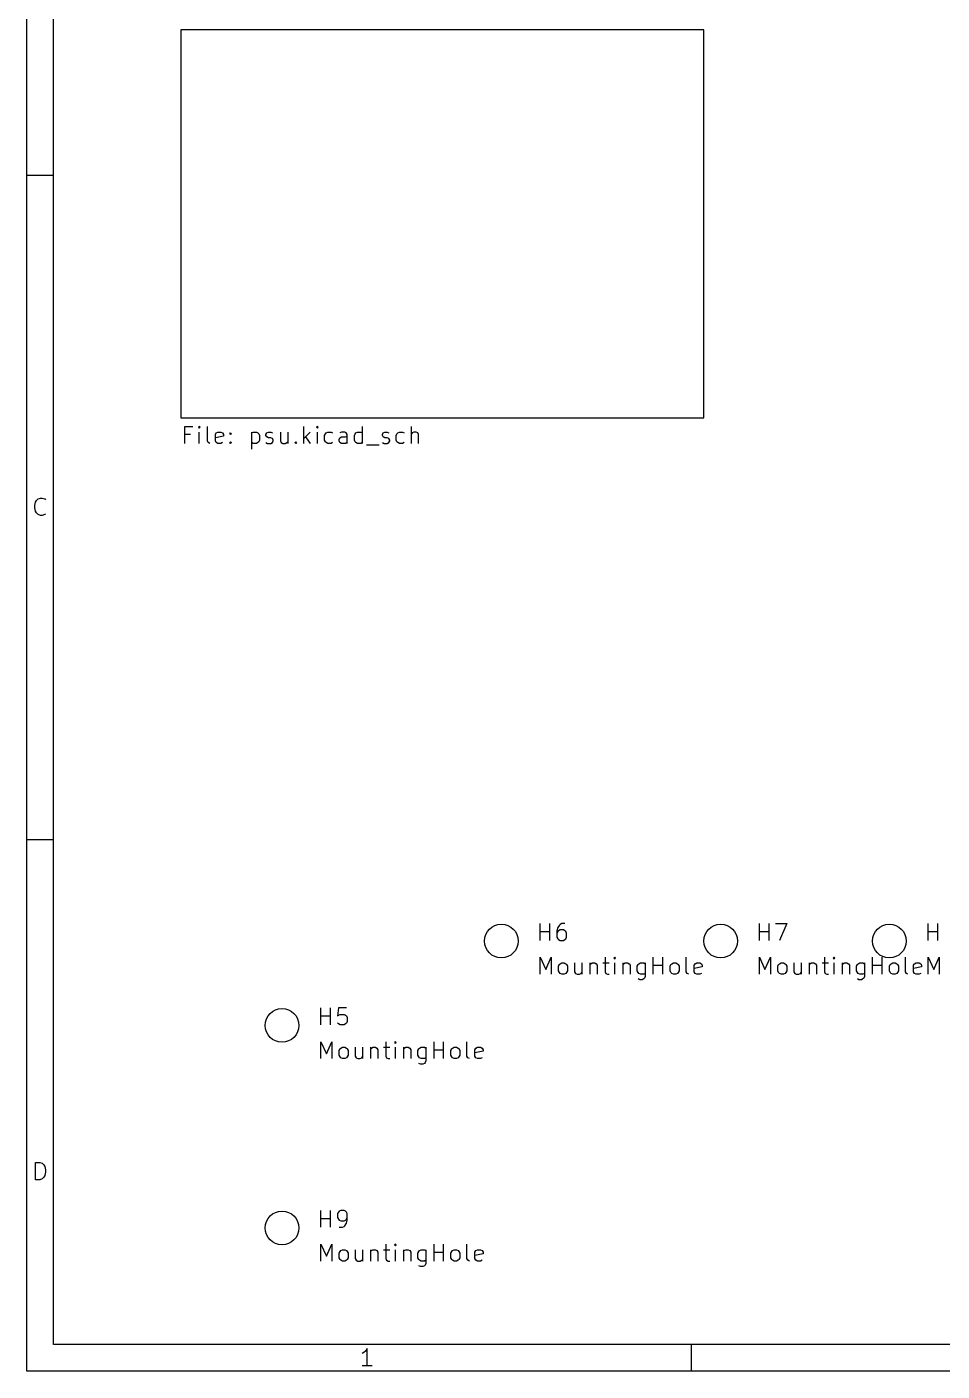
# Model space of a CAD drawing. Extents: x 0.4 to 11.3, y -7.9 to -0.4.
# Drawn here: x 0.394 to 3.106, y -7.874 to -3.891 of the extents above; entities that cross this region are included whole.
import ezdxf

# ---------------------------------------------------------------- set-up
doc = ezdxf.new("R2010")
doc.units = 0
doc.header["$MEASUREMENT"] = 0
for name, color, linetype in [('BROWN2', 54, 'CONTINUOUS'), ('CYAN2', 4, 'CONTINUOUS'), ('RED2', 1, 'CONTINUOUS'), ('WHITE', 7, 'CONTINUOUS')]:
    doc.layers.add(name, color=color, linetype=linetype)

msp = doc.modelspace()

# ---------------------------------------------------------------- linework, layer by layer
at = {"layer": 'BROWN2', "linetype": 'CONTINUOUS'}
for p, q in [((0.861902, -5.12539), (0.861902, -5.07539)), ((0.861902, -5.07539), (0.885713, -5.07539)), ((0.90476, -5.07539), (0.902382, -5.07778)), ((0.902382, -5.07778), (0.90476, -5.08016)), ((0.907142, -5.07778), (0.90476, -5.07539)), ((0.90476, -5.07539), (0.90476, -5.08016)), ((0.90476, -5.08016), (0.907142, -5.07778)), ((0.90476, -5.12539), (0.90476, -5.09206)), ((0.928571, -5.11825), (0.928571, -5.07539)), ((0.952382, -5.0992), (0.95476, -5.09444)), ((0.95476, -5.09444), (0.959524, -5.09206)), ((0.959524, -5.09206), (0.969047, -5.09206)), ((0.969047, -5.09206), (0.973807, -5.09444)), ((0.973807, -5.09444), (0.976189, -5.0992)), ((0.99524, -5.09682), (0.997618, -5.09444)), ((0.997618, -5.0992), (0.99524, -5.09682)), ((0.997618, -5.09444), (1, -5.09682)), ((0.997618, -5.09444), (0.997618, -5.0992)), ((1, -5.09682), (0.997618, -5.0992)), ((1.05952, -5.09206), (1.05952, -5.14206)), ((1.05952, -5.09444), (1.06429, -5.09206)), ((1.06429, -5.09206), (1.07381, -5.09206)), ((1.07381, -5.09206), (1.07857, -5.09444)), ((1.07857, -5.09444), (1.08095, -5.09682)), ((1.08095, -5.09682), (1.08333, -5.10159)), ((1.10238, -5.0992), (1.10476, -5.09444)), ((1.10476, -5.09444), (1.10952, -5.09206)), ((1.10952, -5.09206), (1.11667, -5.09206)), ((1.11667, -5.09206), (1.12143, -5.09444)), ((1.14524, -5.09206), (1.14524, -5.11825)), ((1.16667, -5.09206), (1.16667, -5.12539)), ((1.21428, -5.12539), (1.21428, -5.07539)), ((1.23333, -5.09206), (1.21428, -5.11111)), ((1.25476, -5.07539), (1.25238, -5.07778)), ((1.25238, -5.07778), (1.25476, -5.08016)), ((1.25714, -5.07778), (1.25476, -5.07539)), ((1.25476, -5.07539), (1.25476, -5.08016)), ((1.25476, -5.08016), (1.25714, -5.07778)), ((1.25476, -5.12539), (1.25476, -5.09206)), ((1.27619, -5.10159), (1.27857, -5.09682)), ((1.27857, -5.09682), (1.28095, -5.09444)), ((1.28095, -5.09444), (1.28572, -5.09206)), ((1.28572, -5.09206), (1.29524, -5.09206)), ((1.29524, -5.09206), (1.3, -5.09444)), ((1.32619, -5.09206), (1.32143, -5.09444)), ((1.33572, -5.09206), (1.32619, -5.09206)), ((1.34048, -5.09444), (1.33572, -5.09206)), ((1.34286, -5.0992), (1.34048, -5.09444)), ((1.36429, -5.10159), (1.36667, -5.09682)), ((1.36667, -5.09682), (1.36905, -5.09444)), ((1.36905, -5.09444), (1.37381, -5.09206)), ((1.37381, -5.09206), (1.38333, -5.09206)), ((1.38333, -5.09206), (1.38809, -5.09444)), ((1.38809, -5.12539), (1.38809, -5.07539)), ((1.44762, -5.0992), (1.45, -5.09444)), ((1.45, -5.09444), (1.45476, -5.09206)), ((1.45476, -5.09206), (1.4619, -5.09206)), ((1.4619, -5.09206), (1.46667, -5.09444)), ((1.48809, -5.10159), (1.49047, -5.09682)), ((1.49047, -5.09682), (1.49285, -5.09444)), ((1.49285, -5.09444), (1.49762, -5.09206)), ((1.49762, -5.09206), (1.50714, -5.09206)), ((1.50714, -5.09206), (1.5119, -5.09444)), ((1.53333, -5.12539), (1.53333, -5.07539)), ((1.53571, -5.09444), (1.53333, -5.09682)), ((1.54048, -5.09206), (1.53571, -5.09444)), ((1.54762, -5.09206), (1.54048, -5.09206)), ((1.55238, -5.09444), (1.54762, -5.09206)), ((1.55476, -5.0992), (1.55238, -5.09444)), ((0.878571, -5.0992), (0.861902, -5.0992)), ((0.930953, -5.12302), (0.928571, -5.11825)), ((0.935717, -5.12539), (0.930953, -5.12302)), ((0.952382, -5.11825), (0.952382, -5.0992)), ((0.976189, -5.10396), (0.952382, -5.10873)), ((0.95476, -5.12302), (0.952382, -5.11825)), ((0.959524, -5.12539), (0.95476, -5.12302)), ((0.969047, -5.12539), (0.959524, -5.12539)), ((0.973807, -5.12302), (0.969047, -5.12539)), ((0.976189, -5.0992), (0.976189, -5.10396)), ((0.99524, -5.12302), (0.997618, -5.12063)), ((0.997618, -5.12539), (0.99524, -5.12302)), ((0.997618, -5.12063), (1, -5.12302)), ((0.997618, -5.12063), (0.997618, -5.12539)), ((1, -5.12302), (0.997618, -5.12539)), ((1.06429, -5.12539), (1.05952, -5.12302)), ((1.07381, -5.12539), (1.06429, -5.12539)), ((1.07857, -5.12302), (1.07381, -5.12539)), ((1.08095, -5.12063), (1.07857, -5.12302)), ((1.08333, -5.11587), (1.08095, -5.12063)), ((1.08333, -5.10159), (1.08333, -5.11587)), ((1.10238, -5.10159), (1.10238, -5.0992)), ((1.10476, -5.10635), (1.10238, -5.10159)), ((1.10238, -5.12302), (1.10714, -5.12539)), ((1.10952, -5.10873), (1.10476, -5.10635)), ((1.10714, -5.12539), (1.11667, -5.12539)), ((1.11667, -5.10873), (1.10952, -5.10873)), ((1.12143, -5.11111), (1.11667, -5.10873)), ((1.11667, -5.12539), (1.12143, -5.12302)), ((1.12381, -5.11587), (1.12143, -5.11111)), ((1.12143, -5.12302), (1.12381, -5.11825)), ((1.12381, -5.11825), (1.12381, -5.11587)), ((1.14524, -5.11825), (1.14762, -5.12302)), ((1.14762, -5.12302), (1.15238, -5.12539)), ((1.15238, -5.12539), (1.15952, -5.12539)), ((1.15952, -5.12539), (1.16428, -5.12302)), ((1.16428, -5.12302), (1.16667, -5.12063)), ((1.18809, -5.12302), (1.19047, -5.12063)), ((1.19047, -5.12539), (1.18809, -5.12302)), ((1.19047, -5.12063), (1.19285, -5.12302)), ((1.19047, -5.12063), (1.19047, -5.12539)), ((1.19285, -5.12302), (1.19047, -5.12539)), ((1.21905, -5.10635), (1.23333, -5.12539)), ((1.27619, -5.11587), (1.27619, -5.10159)), ((1.27857, -5.12063), (1.27619, -5.11587)), ((1.28095, -5.12302), (1.27857, -5.12063)), ((1.28572, -5.12539), (1.28095, -5.12302)), ((1.29524, -5.12539), (1.28572, -5.12539)), ((1.3, -5.12302), (1.29524, -5.12539)), ((1.31905, -5.11349), (1.32143, -5.10873)), ((1.31905, -5.11825), (1.31905, -5.11349)), ((1.32143, -5.12302), (1.31905, -5.11825)), ((1.32143, -5.10873), (1.32619, -5.10635)), ((1.32619, -5.12539), (1.32143, -5.12302)), ((1.32619, -5.10635), (1.3381, -5.10635)), ((1.3381, -5.12539), (1.32619, -5.12539)), ((1.3381, -5.10635), (1.34286, -5.10396)), ((1.34286, -5.12302), (1.3381, -5.12539)), ((1.34286, -5.12539), (1.34286, -5.0992)), ((1.36429, -5.11587), (1.36429, -5.10159)), ((1.36667, -5.12063), (1.36429, -5.11587)), ((1.36905, -5.12302), (1.36667, -5.12063)), ((1.37381, -5.12539), (1.36905, -5.12302)), ((1.38333, -5.12539), (1.37381, -5.12539)), ((1.38809, -5.12302), (1.38333, -5.12539)), ((1.4, -5.13016), (1.43809, -5.13016)), ((1.44762, -5.10159), (1.44762, -5.0992)), ((1.45, -5.10635), (1.44762, -5.10159)), ((1.44762, -5.12302), (1.45238, -5.12539)), ((1.45476, -5.10873), (1.45, -5.10635)), ((1.45238, -5.12539), (1.4619, -5.12539)), ((1.4619, -5.10873), (1.45476, -5.10873)), ((1.46667, -5.11111), (1.4619, -5.10873)), ((1.4619, -5.12539), (1.46667, -5.12302)), ((1.46904, -5.11587), (1.46667, -5.11111)), ((1.46667, -5.12302), (1.46904, -5.11825)), ((1.46904, -5.11825), (1.46904, -5.11587)), ((1.48809, -5.11587), (1.48809, -5.10159)), ((1.49047, -5.12063), (1.48809, -5.11587)), ((1.49285, -5.12302), (1.49047, -5.12063)), ((1.49762, -5.12539), (1.49285, -5.12302)), ((1.50714, -5.12539), (1.49762, -5.12539)), ((1.5119, -5.12302), (1.50714, -5.12539)), ((1.55476, -5.12539), (1.55476, -5.0992))]:
    msp.add_line(p, q, dxfattribs=at)
at = {"layer": 'CYAN2', "linetype": 'CONTINUOUS'}
for p, q in [((1.91472, -6.59813), (1.91472, -6.54813)), ((1.91472, -6.59813), (1.91472, -6.54813)), ((1.91472, -6.57194), (1.94329, -6.57194)), ((1.91472, -6.57194), (1.94329, -6.57194)), ((1.94329, -6.59813), (1.94329, -6.54813)), ((1.94329, -6.59813), (1.94329, -6.54813)), ((1.9671, -6.56004), (1.96472, -6.56956)), ((1.9671, -6.56004), (1.96472, -6.56956)), ((1.96472, -6.56956), (1.96472, -6.58861)), ((1.96472, -6.56956), (1.96472, -6.58861)), ((1.9671, -6.57194), (1.96472, -6.5767)), ((1.9671, -6.57194), (1.96472, -6.5767)), ((1.97186, -6.55289), (1.9671, -6.56004)), ((1.97186, -6.55289), (1.9671, -6.56004)), ((1.96948, -6.56956), (1.9671, -6.57194)), ((1.96948, -6.56956), (1.9671, -6.57194)), ((1.97424, -6.56718), (1.96948, -6.56956)), ((1.97424, -6.56718), (1.96948, -6.56956)), ((1.97424, -6.55051), (1.97186, -6.55289)), ((1.97424, -6.55051), (1.97186, -6.55289)), ((1.979, -6.54813), (1.97424, -6.55051)), ((1.979, -6.54813), (1.97424, -6.55051)), ((1.98377, -6.56718), (1.97424, -6.56718)), ((1.98377, -6.56718), (1.97424, -6.56718)), ((1.98853, -6.54813), (1.979, -6.54813)), ((1.98853, -6.54813), (1.979, -6.54813)), ((1.98853, -6.56956), (1.98377, -6.56718)), ((1.98853, -6.56956), (1.98377, -6.56718)), ((1.99091, -6.57194), (1.98853, -6.56956)), ((1.99091, -6.57194), (1.98853, -6.56956)), ((1.99329, -6.5767), (1.99091, -6.57194)), ((1.99329, -6.5767), (1.99091, -6.57194)), ((2.56472, -6.59813), (2.56472, -6.54813)), ((2.56472, -6.59813), (2.56472, -6.54813)), ((2.56472, -6.57194), (2.59329, -6.57194)), ((2.56472, -6.57194), (2.59329, -6.57194)), ((2.59329, -6.59813), (2.59329, -6.54813)), ((2.59329, -6.59813), (2.59329, -6.54813)), ((2.61234, -6.54813), (2.64567, -6.54813)), ((2.61234, -6.54813), (2.64567, -6.54813)), ((2.64567, -6.54813), (2.62424, -6.59813)), ((2.64567, -6.54813), (2.62424, -6.59813)), ((3.06472, -6.59813), (3.06472, -6.54813)), ((3.06472, -6.59813), (3.06472, -6.54813)), ((3.06472, -6.57194), (3.09329, -6.57194)), ((3.06472, -6.57194), (3.09329, -6.57194)), ((3.09329, -6.59813), (3.09329, -6.54813)), ((3.09329, -6.59813), (3.09329, -6.54813)), ((1.96472, -6.58861), (1.9671, -6.59337)), ((1.96472, -6.58861), (1.9671, -6.59337)), ((1.9671, -6.59337), (1.96948, -6.59575)), ((1.9671, -6.59337), (1.96948, -6.59575)), ((1.96948, -6.59575), (1.97424, -6.59813)), ((1.96948, -6.59575), (1.97424, -6.59813)), ((1.97424, -6.59813), (1.98377, -6.59813)), ((1.97424, -6.59813), (1.98377, -6.59813)), ((1.98377, -6.59813), (1.98853, -6.59575)), ((1.98377, -6.59813), (1.98853, -6.59575)), ((1.98853, -6.59575), (1.99091, -6.59337)), ((1.98853, -6.59575), (1.99091, -6.59337)), ((1.99091, -6.59337), (1.99329, -6.58861)), ((1.99091, -6.59337), (1.99329, -6.58861)), ((1.99329, -6.58861), (1.99329, -6.5767)), ((1.99329, -6.58861), (1.99329, -6.5767)), ((1.91472, -6.69813), (1.91472, -6.64813)), ((1.91472, -6.64813), (1.93139, -6.68385)), ((1.91472, -6.69813), (1.91472, -6.64813)), ((1.91472, -6.64813), (1.93139, -6.68385)), ((1.93139, -6.68385), (1.94805, -6.64813)), ((1.93139, -6.68385), (1.94805, -6.64813)), ((1.94805, -6.64813), (1.94805, -6.69813)), ((1.94805, -6.64813), (1.94805, -6.69813)), ((2.10757, -6.64813), (2.10757, -6.69099)), ((2.10757, -6.64813), (2.10757, -6.69099)), ((2.13614, -6.64813), (2.13376, -6.65051)), ((2.13614, -6.64813), (2.13376, -6.65051)), ((2.13376, -6.65051), (2.13614, -6.65289)), ((2.13376, -6.65051), (2.13614, -6.65289)), ((2.13852, -6.65051), (2.13614, -6.64813)), ((2.13614, -6.64813), (2.13614, -6.65289)), ((2.13852, -6.65051), (2.13614, -6.64813)), ((2.13614, -6.64813), (2.13614, -6.65289)), ((2.13614, -6.65289), (2.13852, -6.65051)), ((2.13614, -6.65289), (2.13852, -6.65051)), ((2.25042, -6.69813), (2.25042, -6.64813)), ((2.25042, -6.69813), (2.25042, -6.64813)), ((2.27899, -6.69813), (2.27899, -6.64813)), ((2.27899, -6.69813), (2.27899, -6.64813)), ((2.34804, -6.69099), (2.34804, -6.64813)), ((2.34804, -6.69099), (2.34804, -6.64813)), ((2.56472, -6.69813), (2.56472, -6.64813)), ((2.56472, -6.64813), (2.58139, -6.68385)), ((2.56472, -6.69813), (2.56472, -6.64813)), ((2.56472, -6.64813), (2.58139, -6.68385)), ((2.58139, -6.68385), (2.59805, -6.64813)), ((2.58139, -6.68385), (2.59805, -6.64813)), ((2.59805, -6.64813), (2.59805, -6.69813)), ((2.59805, -6.64813), (2.59805, -6.69813)), ((2.75757, -6.64813), (2.75757, -6.69099)), ((2.75757, -6.64813), (2.75757, -6.69099)), ((2.78614, -6.64813), (2.78376, -6.65051)), ((2.78614, -6.64813), (2.78376, -6.65051)), ((2.78376, -6.65051), (2.78614, -6.65289)), ((2.78376, -6.65051), (2.78614, -6.65289)), ((2.78852, -6.65051), (2.78614, -6.64813)), ((2.78614, -6.64813), (2.78614, -6.65289)), ((2.78852, -6.65051), (2.78614, -6.64813)), ((2.78614, -6.64813), (2.78614, -6.65289)), ((2.78614, -6.65289), (2.78852, -6.65051)), ((2.78614, -6.65289), (2.78852, -6.65051)), ((2.90042, -6.69813), (2.90042, -6.64813)), ((2.90042, -6.69813), (2.90042, -6.64813)), ((2.92899, -6.69813), (2.92899, -6.64813)), ((2.92899, -6.69813), (2.92899, -6.64813)), ((2.99804, -6.69099), (2.99804, -6.64813)), ((2.99804, -6.69099), (2.99804, -6.64813)), ((3.06472, -6.69813), (3.06472, -6.64813)), ((3.06472, -6.64813), (3.08139, -6.68385)), ((3.06472, -6.69813), (3.06472, -6.64813)), ((3.06472, -6.64813), (3.08139, -6.68385)), ((3.08139, -6.68385), (3.09805, -6.64813)), ((3.08139, -6.68385), (3.09805, -6.64813)), ((3.09805, -6.64813), (3.09805, -6.69813)), ((3.09805, -6.64813), (3.09805, -6.69813)), ((1.96948, -6.67432), (1.97186, -6.66956)), ((1.96948, -6.67432), (1.97186, -6.66956)), ((1.96948, -6.68861), (1.96948, -6.67432)), ((1.96948, -6.68861), (1.96948, -6.67432)), ((1.97186, -6.69337), (1.96948, -6.68861)), ((1.97186, -6.69337), (1.96948, -6.68861)), ((1.97186, -6.66956), (1.97424, -6.66718)), ((1.97186, -6.66956), (1.97424, -6.66718)), ((1.97424, -6.66718), (1.979, -6.6648)), ((1.97424, -6.66718), (1.979, -6.6648)), ((1.979, -6.6648), (1.98615, -6.6648)), ((1.979, -6.6648), (1.98615, -6.6648)), ((1.98615, -6.6648), (1.99091, -6.66718)), ((1.98615, -6.6648), (1.99091, -6.66718)), ((1.99091, -6.66718), (1.99329, -6.66956)), ((1.99091, -6.66718), (1.99329, -6.66956)), ((1.99329, -6.66956), (1.99567, -6.67432)), ((1.99329, -6.66956), (1.99567, -6.67432)), ((1.99567, -6.68861), (1.99329, -6.69337)), ((1.99567, -6.68861), (1.99329, -6.69337)), ((1.99567, -6.67432), (1.99567, -6.68861)), ((1.99567, -6.67432), (1.99567, -6.68861)), ((2.01709, -6.6648), (2.01709, -6.69099)), ((2.01709, -6.6648), (2.01709, -6.69099)), ((2.01709, -6.69099), (2.01948, -6.69575)), ((2.01709, -6.69099), (2.01948, -6.69575)), ((2.03852, -6.6648), (2.03852, -6.69813)), ((2.03852, -6.6648), (2.03852, -6.69813)), ((2.06233, -6.6648), (2.06233, -6.69813)), ((2.06233, -6.6648), (2.06233, -6.69813)), ((2.06233, -6.66956), (2.06471, -6.66718)), ((2.06233, -6.66956), (2.06471, -6.66718)), ((2.06471, -6.66718), (2.06948, -6.6648)), ((2.06471, -6.66718), (2.06948, -6.6648)), ((2.06948, -6.6648), (2.07662, -6.6648)), ((2.06948, -6.6648), (2.07662, -6.6648)), ((2.07662, -6.6648), (2.08138, -6.66718)), ((2.07662, -6.6648), (2.08138, -6.66718)), ((2.08138, -6.66718), (2.08376, -6.67194)), ((2.08138, -6.66718), (2.08376, -6.67194)), ((2.08376, -6.67194), (2.08376, -6.69813)), ((2.08376, -6.67194), (2.08376, -6.69813)), ((2.10043, -6.6648), (2.11947, -6.6648)), ((2.10043, -6.6648), (2.11947, -6.6648)), ((2.10757, -6.69099), (2.10995, -6.69575)), ((2.10757, -6.69099), (2.10995, -6.69575)), ((2.13614, -6.69813), (2.13614, -6.6648)), ((2.13614, -6.69813), (2.13614, -6.6648)), ((2.15995, -6.6648), (2.15995, -6.69813)), ((2.15995, -6.6648), (2.15995, -6.69813)), ((2.15995, -6.66956), (2.16233, -6.66718)), ((2.15995, -6.66956), (2.16233, -6.66718)), ((2.16233, -6.66718), (2.16709, -6.6648)), ((2.16233, -6.66718), (2.16709, -6.6648)), ((2.16709, -6.6648), (2.17424, -6.6648)), ((2.16709, -6.6648), (2.17424, -6.6648)), ((2.17424, -6.6648), (2.179, -6.66718)), ((2.17424, -6.6648), (2.179, -6.66718)), ((2.179, -6.66718), (2.18138, -6.67194)), ((2.179, -6.66718), (2.18138, -6.67194)), ((2.18138, -6.67194), (2.18138, -6.69813)), ((2.18138, -6.67194), (2.18138, -6.69813)), ((2.20281, -6.67432), (2.20519, -6.66956)), ((2.20281, -6.67432), (2.20519, -6.66956)), ((2.20281, -6.68861), (2.20281, -6.67432)), ((2.20281, -6.68861), (2.20281, -6.67432)), ((2.20519, -6.69337), (2.20281, -6.68861)), ((2.20519, -6.69337), (2.20281, -6.68861)), ((2.20519, -6.66956), (2.20757, -6.66718)), ((2.20519, -6.66956), (2.20757, -6.66718)), ((2.20757, -6.66718), (2.21233, -6.6648)), ((2.20757, -6.66718), (2.21233, -6.6648)), ((2.21233, -6.6648), (2.22185, -6.6648)), ((2.21233, -6.6648), (2.22185, -6.6648)), ((2.22185, -6.6648), (2.22661, -6.66718)), ((2.22185, -6.6648), (2.22661, -6.66718)), ((2.22661, -6.6648), (2.22661, -6.70528)), ((2.22661, -6.6648), (2.22661, -6.70528)), ((2.25042, -6.67194), (2.27899, -6.67194)), ((2.25042, -6.67194), (2.27899, -6.67194)), ((2.30043, -6.67432), (2.3028, -6.66956)), ((2.30043, -6.67432), (2.3028, -6.66956)), ((2.30043, -6.68861), (2.30043, -6.67432)), ((2.30043, -6.68861), (2.30043, -6.67432)), ((2.3028, -6.69337), (2.30043, -6.68861)), ((2.3028, -6.69337), (2.30043, -6.68861)), ((2.3028, -6.66956), (2.30519, -6.66718)), ((2.3028, -6.66956), (2.30519, -6.66718)), ((2.30519, -6.66718), (2.30995, -6.6648)), ((2.30519, -6.66718), (2.30995, -6.6648)), ((2.30995, -6.6648), (2.31709, -6.6648)), ((2.30995, -6.6648), (2.31709, -6.6648)), ((2.31709, -6.6648), (2.32185, -6.66718)), ((2.31709, -6.6648), (2.32185, -6.66718)), ((2.32185, -6.66718), (2.32423, -6.66956)), ((2.32185, -6.66718), (2.32423, -6.66956)), ((2.32423, -6.66956), (2.32661, -6.67432)), ((2.32423, -6.66956), (2.32661, -6.67432)), ((2.32661, -6.68861), (2.32423, -6.69337)), ((2.32661, -6.68861), (2.32423, -6.69337)), ((2.32661, -6.67432), (2.32661, -6.68861)), ((2.32661, -6.67432), (2.32661, -6.68861)), ((2.35042, -6.69575), (2.34804, -6.69099)), ((2.35042, -6.69575), (2.34804, -6.69099)), ((2.37185, -6.67194), (2.37423, -6.66718)), ((2.37185, -6.67194), (2.37423, -6.66718)), ((2.37185, -6.69099), (2.37185, -6.67194)), ((2.37185, -6.69099), (2.37185, -6.67194)), ((2.39566, -6.6767), (2.37185, -6.68146)), ((2.39566, -6.6767), (2.37185, -6.68146)), ((2.37423, -6.69575), (2.37185, -6.69099)), ((2.37423, -6.69575), (2.37185, -6.69099)), ((2.37423, -6.66718), (2.37899, -6.6648)), ((2.37423, -6.66718), (2.37899, -6.6648)), ((2.37899, -6.6648), (2.38852, -6.6648)), ((2.37899, -6.6648), (2.38852, -6.6648)), ((2.38852, -6.6648), (2.39328, -6.66718)), ((2.38852, -6.6648), (2.39328, -6.66718)), ((2.39328, -6.66718), (2.39566, -6.67194)), ((2.39328, -6.66718), (2.39566, -6.67194)), ((2.39566, -6.67194), (2.39566, -6.6767)), ((2.39566, -6.67194), (2.39566, -6.6767)), ((2.61948, -6.67432), (2.62186, -6.66956)), ((2.61948, -6.67432), (2.62186, -6.66956)), ((2.61948, -6.68861), (2.61948, -6.67432)), ((2.61948, -6.68861), (2.61948, -6.67432)), ((2.62186, -6.69337), (2.61948, -6.68861)), ((2.62186, -6.69337), (2.61948, -6.68861)), ((2.62186, -6.66956), (2.62424, -6.66718)), ((2.62186, -6.66956), (2.62424, -6.66718)), ((2.62424, -6.66718), (2.629, -6.6648)), ((2.62424, -6.66718), (2.629, -6.6648)), ((2.629, -6.6648), (2.63615, -6.6648)), ((2.629, -6.6648), (2.63615, -6.6648)), ((2.63615, -6.6648), (2.64091, -6.66718)), ((2.63615, -6.6648), (2.64091, -6.66718)), ((2.64091, -6.66718), (2.64329, -6.66956)), ((2.64091, -6.66718), (2.64329, -6.66956)), ((2.64329, -6.66956), (2.64567, -6.67432)), ((2.64329, -6.66956), (2.64567, -6.67432)), ((2.64567, -6.68861), (2.64329, -6.69337)), ((2.64567, -6.68861), (2.64329, -6.69337)), ((2.64567, -6.67432), (2.64567, -6.68861)), ((2.64567, -6.67432), (2.64567, -6.68861)), ((2.66709, -6.6648), (2.66709, -6.69099)), ((2.66709, -6.6648), (2.66709, -6.69099)), ((2.66709, -6.69099), (2.66948, -6.69575)), ((2.66709, -6.69099), (2.66948, -6.69575)), ((2.68852, -6.6648), (2.68852, -6.69813)), ((2.68852, -6.6648), (2.68852, -6.69813)), ((2.71233, -6.6648), (2.71233, -6.69813)), ((2.71233, -6.6648), (2.71233, -6.69813)), ((2.71233, -6.66956), (2.71471, -6.66718)), ((2.71233, -6.66956), (2.71471, -6.66718)), ((2.71471, -6.66718), (2.71948, -6.6648)), ((2.71471, -6.66718), (2.71948, -6.6648)), ((2.71948, -6.6648), (2.72662, -6.6648)), ((2.71948, -6.6648), (2.72662, -6.6648)), ((2.72662, -6.6648), (2.73138, -6.66718)), ((2.72662, -6.6648), (2.73138, -6.66718)), ((2.73138, -6.66718), (2.73376, -6.67194)), ((2.73138, -6.66718), (2.73376, -6.67194)), ((2.73376, -6.67194), (2.73376, -6.69813)), ((2.73376, -6.67194), (2.73376, -6.69813)), ((2.75043, -6.6648), (2.76947, -6.6648)), ((2.75043, -6.6648), (2.76947, -6.6648)), ((2.75757, -6.69099), (2.75995, -6.69575)), ((2.75757, -6.69099), (2.75995, -6.69575)), ((2.78614, -6.69813), (2.78614, -6.6648)), ((2.78614, -6.69813), (2.78614, -6.6648)), ((2.80995, -6.6648), (2.80995, -6.69813)), ((2.80995, -6.6648), (2.80995, -6.69813)), ((2.80995, -6.66956), (2.81233, -6.66718)), ((2.80995, -6.66956), (2.81233, -6.66718)), ((2.81233, -6.66718), (2.81709, -6.6648)), ((2.81233, -6.66718), (2.81709, -6.6648)), ((2.81709, -6.6648), (2.82424, -6.6648)), ((2.81709, -6.6648), (2.82424, -6.6648)), ((2.82424, -6.6648), (2.829, -6.66718)), ((2.82424, -6.6648), (2.829, -6.66718)), ((2.829, -6.66718), (2.83138, -6.67194)), ((2.829, -6.66718), (2.83138, -6.67194)), ((2.83138, -6.67194), (2.83138, -6.69813)), ((2.83138, -6.67194), (2.83138, -6.69813)), ((2.85281, -6.67432), (2.85519, -6.66956)), ((2.85281, -6.67432), (2.85519, -6.66956)), ((2.85281, -6.68861), (2.85281, -6.67432)), ((2.85281, -6.68861), (2.85281, -6.67432)), ((2.85519, -6.69337), (2.85281, -6.68861)), ((2.85519, -6.69337), (2.85281, -6.68861)), ((2.85519, -6.66956), (2.85757, -6.66718)), ((2.85519, -6.66956), (2.85757, -6.66718)), ((2.85757, -6.66718), (2.86233, -6.6648)), ((2.85757, -6.66718), (2.86233, -6.6648)), ((2.86233, -6.6648), (2.87185, -6.6648)), ((2.86233, -6.6648), (2.87185, -6.6648)), ((2.87185, -6.6648), (2.87661, -6.66718)), ((2.87185, -6.6648), (2.87661, -6.66718)), ((2.87661, -6.6648), (2.87661, -6.70528)), ((2.87661, -6.6648), (2.87661, -6.70528)), ((2.90042, -6.67194), (2.92899, -6.67194)), ((2.90042, -6.67194), (2.92899, -6.67194)), ((2.95043, -6.67432), (2.9528, -6.66956)), ((2.95043, -6.67432), (2.9528, -6.66956)), ((2.95043, -6.68861), (2.95043, -6.67432)), ((2.95043, -6.68861), (2.95043, -6.67432)), ((2.9528, -6.69337), (2.95043, -6.68861)), ((2.9528, -6.69337), (2.95043, -6.68861)), ((2.9528, -6.66956), (2.95519, -6.66718)), ((2.9528, -6.66956), (2.95519, -6.66718)), ((2.95519, -6.66718), (2.95995, -6.6648)), ((2.95519, -6.66718), (2.95995, -6.6648)), ((2.95995, -6.6648), (2.96709, -6.6648)), ((2.95995, -6.6648), (2.96709, -6.6648)), ((2.96709, -6.6648), (2.97185, -6.66718)), ((2.96709, -6.6648), (2.97185, -6.66718)), ((2.97185, -6.66718), (2.97423, -6.66956)), ((2.97185, -6.66718), (2.97423, -6.66956)), ((2.97423, -6.66956), (2.97661, -6.67432)), ((2.97423, -6.66956), (2.97661, -6.67432)), ((2.97661, -6.68861), (2.97423, -6.69337)), ((2.97661, -6.68861), (2.97423, -6.69337)), ((2.97661, -6.67432), (2.97661, -6.68861)), ((2.97661, -6.67432), (2.97661, -6.68861)), ((3.00042, -6.69575), (2.99804, -6.69099)), ((3.00042, -6.69575), (2.99804, -6.69099)), ((3.02185, -6.67194), (3.02423, -6.66718)), ((3.02185, -6.67194), (3.02423, -6.66718)), ((3.02185, -6.69099), (3.02185, -6.67194)), ((3.02185, -6.69099), (3.02185, -6.67194)), ((3.04566, -6.6767), (3.02185, -6.68146)), ((3.04566, -6.6767), (3.02185, -6.68146)), ((3.02423, -6.69575), (3.02185, -6.69099)), ((3.02423, -6.69575), (3.02185, -6.69099)), ((3.02423, -6.66718), (3.02899, -6.6648)), ((3.02423, -6.66718), (3.02899, -6.6648)), ((3.02899, -6.6648), (3.03852, -6.6648)), ((3.02899, -6.6648), (3.03852, -6.6648)), ((3.03852, -6.6648), (3.04328, -6.66718)), ((3.03852, -6.6648), (3.04328, -6.66718)), ((3.04328, -6.66718), (3.04566, -6.67194)), ((3.04328, -6.66718), (3.04566, -6.67194)), ((3.04566, -6.67194), (3.04566, -6.6767)), ((3.04566, -6.67194), (3.04566, -6.6767)), ((1.97424, -6.69575), (1.97186, -6.69337)), ((1.97424, -6.69575), (1.97186, -6.69337)), ((1.979, -6.69813), (1.97424, -6.69575)), ((1.979, -6.69813), (1.97424, -6.69575)), ((1.98615, -6.69813), (1.979, -6.69813)), ((1.98615, -6.69813), (1.979, -6.69813)), ((1.99091, -6.69575), (1.98615, -6.69813)), ((1.99091, -6.69575), (1.98615, -6.69813)), ((1.99329, -6.69337), (1.99091, -6.69575)), ((1.99329, -6.69337), (1.99091, -6.69575)), ((2.01948, -6.69575), (2.02424, -6.69813)), ((2.01948, -6.69575), (2.02424, -6.69813)), ((2.02424, -6.69813), (2.03138, -6.69813)), ((2.02424, -6.69813), (2.03138, -6.69813)), ((2.03138, -6.69813), (2.03614, -6.69575)), ((2.03138, -6.69813), (2.03614, -6.69575)), ((2.03614, -6.69575), (2.03852, -6.69337)), ((2.03614, -6.69575), (2.03852, -6.69337)), ((2.10995, -6.69575), (2.11471, -6.69813)), ((2.10995, -6.69575), (2.11471, -6.69813)), ((2.11471, -6.69813), (2.11947, -6.69813)), ((2.11471, -6.69813), (2.11947, -6.69813)), ((2.20757, -6.69575), (2.20519, -6.69337)), ((2.20757, -6.69575), (2.20519, -6.69337)), ((2.20995, -6.7148), (2.20519, -6.71242)), ((2.20995, -6.7148), (2.20519, -6.71242)), ((2.21233, -6.69813), (2.20757, -6.69575)), ((2.21233, -6.69813), (2.20757, -6.69575)), ((2.21709, -6.7148), (2.20995, -6.7148)), ((2.21709, -6.7148), (2.20995, -6.7148)), ((2.22185, -6.69813), (2.21233, -6.69813)), ((2.22185, -6.69813), (2.21233, -6.69813)), ((2.22185, -6.71242), (2.21709, -6.7148)), ((2.22185, -6.71242), (2.21709, -6.7148)), ((2.22661, -6.69575), (2.22185, -6.69813)), ((2.22661, -6.69575), (2.22185, -6.69813)), ((2.22423, -6.71004), (2.22185, -6.71242)), ((2.22423, -6.71004), (2.22185, -6.71242)), ((2.22661, -6.70528), (2.22423, -6.71004)), ((2.22661, -6.70528), (2.22423, -6.71004)), ((2.30519, -6.69575), (2.3028, -6.69337)), ((2.30519, -6.69575), (2.3028, -6.69337)), ((2.30995, -6.69813), (2.30519, -6.69575)), ((2.30995, -6.69813), (2.30519, -6.69575)), ((2.31709, -6.69813), (2.30995, -6.69813)), ((2.31709, -6.69813), (2.30995, -6.69813)), ((2.32185, -6.69575), (2.31709, -6.69813)), ((2.32185, -6.69575), (2.31709, -6.69813)), ((2.32423, -6.69337), (2.32185, -6.69575)), ((2.32423, -6.69337), (2.32185, -6.69575)), ((2.35519, -6.69813), (2.35042, -6.69575)), ((2.35519, -6.69813), (2.35042, -6.69575)), ((2.37899, -6.69813), (2.37423, -6.69575)), ((2.37899, -6.69813), (2.37423, -6.69575)), ((2.38852, -6.69813), (2.37899, -6.69813)), ((2.38852, -6.69813), (2.37899, -6.69813)), ((2.39328, -6.69575), (2.38852, -6.69813)), ((2.39328, -6.69575), (2.38852, -6.69813)), ((2.62424, -6.69575), (2.62186, -6.69337)), ((2.62424, -6.69575), (2.62186, -6.69337)), ((2.629, -6.69813), (2.62424, -6.69575)), ((2.629, -6.69813), (2.62424, -6.69575)), ((2.63615, -6.69813), (2.629, -6.69813)), ((2.63615, -6.69813), (2.629, -6.69813)), ((2.64091, -6.69575), (2.63615, -6.69813)), ((2.64091, -6.69575), (2.63615, -6.69813)), ((2.64329, -6.69337), (2.64091, -6.69575)), ((2.64329, -6.69337), (2.64091, -6.69575)), ((2.66948, -6.69575), (2.67424, -6.69813)), ((2.66948, -6.69575), (2.67424, -6.69813)), ((2.67424, -6.69813), (2.68138, -6.69813)), ((2.67424, -6.69813), (2.68138, -6.69813)), ((2.68138, -6.69813), (2.68614, -6.69575)), ((2.68138, -6.69813), (2.68614, -6.69575)), ((2.68614, -6.69575), (2.68852, -6.69337)), ((2.68614, -6.69575), (2.68852, -6.69337)), ((2.75995, -6.69575), (2.76471, -6.69813)), ((2.75995, -6.69575), (2.76471, -6.69813)), ((2.76471, -6.69813), (2.76947, -6.69813)), ((2.76471, -6.69813), (2.76947, -6.69813)), ((2.85757, -6.69575), (2.85519, -6.69337)), ((2.85757, -6.69575), (2.85519, -6.69337)), ((2.85995, -6.7148), (2.85519, -6.71242)), ((2.85995, -6.7148), (2.85519, -6.71242)), ((2.86233, -6.69813), (2.85757, -6.69575)), ((2.86233, -6.69813), (2.85757, -6.69575)), ((2.86709, -6.7148), (2.85995, -6.7148)), ((2.86709, -6.7148), (2.85995, -6.7148)), ((2.87185, -6.69813), (2.86233, -6.69813)), ((2.87185, -6.69813), (2.86233, -6.69813)), ((2.87185, -6.71242), (2.86709, -6.7148)), ((2.87185, -6.71242), (2.86709, -6.7148)), ((2.87661, -6.69575), (2.87185, -6.69813)), ((2.87661, -6.69575), (2.87185, -6.69813)), ((2.87423, -6.71004), (2.87185, -6.71242)), ((2.87423, -6.71004), (2.87185, -6.71242)), ((2.87661, -6.70528), (2.87423, -6.71004)), ((2.87661, -6.70528), (2.87423, -6.71004)), ((2.95519, -6.69575), (2.9528, -6.69337)), ((2.95519, -6.69575), (2.9528, -6.69337)), ((2.95995, -6.69813), (2.95519, -6.69575)), ((2.95995, -6.69813), (2.95519, -6.69575)), ((2.96709, -6.69813), (2.95995, -6.69813)), ((2.96709, -6.69813), (2.95995, -6.69813)), ((2.97185, -6.69575), (2.96709, -6.69813)), ((2.97185, -6.69575), (2.96709, -6.69813)), ((2.97423, -6.69337), (2.97185, -6.69575)), ((2.97423, -6.69337), (2.97185, -6.69575)), ((3.00519, -6.69813), (3.00042, -6.69575)), ((3.00519, -6.69813), (3.00042, -6.69575)), ((3.02899, -6.69813), (3.02423, -6.69575)), ((3.02899, -6.69813), (3.02423, -6.69575)), ((3.03852, -6.69813), (3.02899, -6.69813)), ((3.03852, -6.69813), (3.02899, -6.69813)), ((3.04328, -6.69575), (3.03852, -6.69813)), ((3.04328, -6.69575), (3.03852, -6.69813)), ((1.26472, -6.84813), (1.26472, -6.79813)), ((1.29329, -6.84813), (1.29329, -6.79813)), ((1.3171, -6.79813), (1.31472, -6.82194)), ((1.34091, -6.79813), (1.3171, -6.79813)), ((1.26472, -6.82194), (1.29329, -6.82194)), ((1.31472, -6.82194), (1.3171, -6.81956)), ((1.3171, -6.84575), (1.31472, -6.84337)), ((1.3171, -6.81956), (1.32186, -6.81718)), ((1.32186, -6.84813), (1.3171, -6.84575)), ((1.32186, -6.81718), (1.33377, -6.81718)), ((1.33377, -6.84813), (1.32186, -6.84813)), ((1.33377, -6.81718), (1.33853, -6.81956)), ((1.33853, -6.84575), (1.33377, -6.84813)), ((1.33853, -6.81956), (1.34091, -6.82194)), ((1.34091, -6.84337), (1.33853, -6.84575)), ((1.34091, -6.82194), (1.34329, -6.8267)), ((1.34329, -6.83861), (1.34091, -6.84337)), ((1.34329, -6.8267), (1.34329, -6.83861)), ((1.26472, -6.94813), (1.26472, -6.89813)), ((1.26472, -6.89813), (1.28139, -6.93385)), ((1.28139, -6.93385), (1.29805, -6.89813)), ((1.29805, -6.89813), (1.29805, -6.94813)), ((1.31948, -6.92432), (1.32186, -6.91956)), ((1.31948, -6.93861), (1.31948, -6.92432)), ((1.32186, -6.91956), (1.32424, -6.91718)), ((1.32424, -6.91718), (1.329, -6.9148)), ((1.329, -6.9148), (1.33615, -6.9148)), ((1.33615, -6.9148), (1.34091, -6.91718)), ((1.34091, -6.91718), (1.34329, -6.91956)), ((1.34329, -6.91956), (1.34567, -6.92432)), ((1.34567, -6.92432), (1.34567, -6.93861)), ((1.36709, -6.9148), (1.36709, -6.94099)), ((1.38852, -6.9148), (1.38852, -6.94813)), ((1.41233, -6.9148), (1.41233, -6.94813)), ((1.41233, -6.91956), (1.41471, -6.91718)), ((1.41471, -6.91718), (1.41948, -6.9148)), ((1.41948, -6.9148), (1.42662, -6.9148)), ((1.42662, -6.9148), (1.43138, -6.91718)), ((1.43138, -6.91718), (1.43376, -6.92194)), ((1.43376, -6.92194), (1.43376, -6.94813)), ((1.45043, -6.9148), (1.46947, -6.9148)), ((1.45757, -6.89813), (1.45757, -6.94099)), ((1.48614, -6.89813), (1.48376, -6.90051)), ((1.48376, -6.90051), (1.48614, -6.90289)), ((1.48852, -6.90051), (1.48614, -6.89813)), ((1.48614, -6.89813), (1.48614, -6.90289)), ((1.48614, -6.90289), (1.48852, -6.90051)), ((1.48614, -6.94813), (1.48614, -6.9148)), ((1.50995, -6.9148), (1.50995, -6.94813)), ((1.50995, -6.91956), (1.51233, -6.91718)), ((1.51233, -6.91718), (1.51709, -6.9148)), ((1.51709, -6.9148), (1.52424, -6.9148)), ((1.52424, -6.9148), (1.529, -6.91718)), ((1.529, -6.91718), (1.53138, -6.92194)), ((1.53138, -6.92194), (1.53138, -6.94813)), ((1.55281, -6.92432), (1.55519, -6.91956)), ((1.55281, -6.93861), (1.55281, -6.92432)), ((1.55519, -6.91956), (1.55757, -6.91718)), ((1.55757, -6.91718), (1.56233, -6.9148)), ((1.56233, -6.9148), (1.57185, -6.9148)), ((1.57185, -6.9148), (1.57661, -6.91718)), ((1.57661, -6.9148), (1.57661, -6.95528)), ((1.60042, -6.94813), (1.60042, -6.89813)), ((1.60042, -6.92194), (1.62899, -6.92194)), ((1.62899, -6.94813), (1.62899, -6.89813)), ((1.65043, -6.92432), (1.6528, -6.91956)), ((1.65043, -6.93861), (1.65043, -6.92432)), ((1.6528, -6.91956), (1.65519, -6.91718)), ((1.65519, -6.91718), (1.65995, -6.9148)), ((1.65995, -6.9148), (1.66709, -6.9148)), ((1.66709, -6.9148), (1.67185, -6.91718)), ((1.67185, -6.91718), (1.67423, -6.91956)), ((1.67423, -6.91956), (1.67661, -6.92432)), ((1.67661, -6.92432), (1.67661, -6.93861)), ((1.69804, -6.94099), (1.69804, -6.89813)), ((1.72185, -6.92194), (1.72423, -6.91718)), ((1.72185, -6.94099), (1.72185, -6.92194)), ((1.74566, -6.9267), (1.72185, -6.93146)), ((1.72423, -6.91718), (1.72899, -6.9148)), ((1.72899, -6.9148), (1.73852, -6.9148)), ((1.73852, -6.9148), (1.74328, -6.91718)), ((1.74328, -6.91718), (1.74566, -6.92194)), ((1.74566, -6.92194), (1.74566, -6.9267)), ((1.32186, -6.94337), (1.31948, -6.93861)), ((1.32424, -6.94575), (1.32186, -6.94337)), ((1.329, -6.94813), (1.32424, -6.94575)), ((1.33615, -6.94813), (1.329, -6.94813)), ((1.34091, -6.94575), (1.33615, -6.94813)), ((1.34329, -6.94337), (1.34091, -6.94575)), ((1.34567, -6.93861), (1.34329, -6.94337)), ((1.36709, -6.94099), (1.36948, -6.94575)), ((1.36948, -6.94575), (1.37424, -6.94813)), ((1.37424, -6.94813), (1.38138, -6.94813)), ((1.38138, -6.94813), (1.38614, -6.94575)), ((1.38614, -6.94575), (1.38852, -6.94337)), ((1.45757, -6.94099), (1.45995, -6.94575)), ((1.45995, -6.94575), (1.46471, -6.94813)), ((1.46471, -6.94813), (1.46947, -6.94813)), ((1.55519, -6.94337), (1.55281, -6.93861)), ((1.55757, -6.94575), (1.55519, -6.94337)), ((1.55995, -6.9648), (1.55519, -6.96242)), ((1.56233, -6.94813), (1.55757, -6.94575)), ((1.56709, -6.9648), (1.55995, -6.9648)), ((1.57185, -6.94813), (1.56233, -6.94813)), ((1.57185, -6.96242), (1.56709, -6.9648)), ((1.57661, -6.94575), (1.57185, -6.94813)), ((1.57423, -6.96004), (1.57185, -6.96242)), ((1.57661, -6.95528), (1.57423, -6.96004)), ((1.6528, -6.94337), (1.65043, -6.93861)), ((1.65519, -6.94575), (1.6528, -6.94337)), ((1.65995, -6.94813), (1.65519, -6.94575)), ((1.66709, -6.94813), (1.65995, -6.94813)), ((1.67185, -6.94575), (1.66709, -6.94813)), ((1.67423, -6.94337), (1.67185, -6.94575)), ((1.67661, -6.93861), (1.67423, -6.94337)), ((1.70042, -6.94575), (1.69804, -6.94099)), ((1.70519, -6.94813), (1.70042, -6.94575)), ((1.72423, -6.94575), (1.72185, -6.94099)), ((1.72899, -6.94813), (1.72423, -6.94575)), ((1.73852, -6.94813), (1.72899, -6.94813)), ((1.74328, -6.94575), (1.73852, -6.94813)), ((1.26472, -7.44813), (1.26472, -7.39813)), ((1.29329, -7.44813), (1.29329, -7.39813)), ((1.3171, -7.40289), (1.31472, -7.40765)), ((1.31472, -7.40765), (1.31472, -7.41956)), ((1.31948, -7.40051), (1.3171, -7.40289)), ((1.32424, -7.39813), (1.31948, -7.40051)), ((1.33377, -7.39813), (1.32424, -7.39813)), ((1.33853, -7.40051), (1.33377, -7.39813)), ((1.34091, -7.40289), (1.33853, -7.40051)), ((1.34329, -7.40765), (1.34091, -7.40289)), ((1.34329, -7.4267), (1.34329, -7.40765)), ((1.26472, -7.42194), (1.29329, -7.42194)), ((1.31472, -7.41956), (1.3171, -7.42432)), ((1.3171, -7.42432), (1.31948, -7.4267)), ((1.31948, -7.4267), (1.32424, -7.42908)), ((1.31948, -7.44813), (1.329, -7.44813)), ((1.32424, -7.42908), (1.33377, -7.42908)), ((1.329, -7.44813), (1.33377, -7.44575)), ((1.33377, -7.42908), (1.33853, -7.4267)), ((1.33377, -7.44575), (1.33615, -7.44337)), ((1.33615, -7.44337), (1.34091, -7.43622)), ((1.33853, -7.4267), (1.34091, -7.42432)), ((1.34091, -7.42432), (1.34329, -7.41956)), ((1.34091, -7.43622), (1.34329, -7.4267)), ((1.26472, -7.54813), (1.26472, -7.49813)), ((1.26472, -7.49813), (1.28139, -7.53385)), ((1.28139, -7.53385), (1.29805, -7.49813)), ((1.29805, -7.49813), (1.29805, -7.54813)), ((1.31948, -7.52432), (1.32186, -7.51956)), ((1.31948, -7.53861), (1.31948, -7.52432)), ((1.32186, -7.51956), (1.32424, -7.51718)), ((1.32424, -7.51718), (1.329, -7.5148)), ((1.329, -7.5148), (1.33615, -7.5148)), ((1.33615, -7.5148), (1.34091, -7.51718)), ((1.34091, -7.51718), (1.34329, -7.51956)), ((1.34329, -7.51956), (1.34567, -7.52432)), ((1.34567, -7.52432), (1.34567, -7.53861)), ((1.36709, -7.5148), (1.36709, -7.54099)), ((1.38852, -7.5148), (1.38852, -7.54813)), ((1.41233, -7.5148), (1.41233, -7.54813)), ((1.41233, -7.51956), (1.41471, -7.51718)), ((1.41471, -7.51718), (1.41948, -7.5148)), ((1.41948, -7.5148), (1.42662, -7.5148)), ((1.42662, -7.5148), (1.43138, -7.51718)), ((1.43138, -7.51718), (1.43376, -7.52194)), ((1.43376, -7.52194), (1.43376, -7.54813)), ((1.45043, -7.5148), (1.46947, -7.5148)), ((1.45757, -7.49813), (1.45757, -7.54099)), ((1.48614, -7.49813), (1.48376, -7.50051)), ((1.48376, -7.50051), (1.48614, -7.50289)), ((1.48852, -7.50051), (1.48614, -7.49813)), ((1.48614, -7.49813), (1.48614, -7.50289)), ((1.48614, -7.50289), (1.48852, -7.50051)), ((1.48614, -7.54813), (1.48614, -7.5148)), ((1.50995, -7.5148), (1.50995, -7.54813)), ((1.50995, -7.51956), (1.51233, -7.51718)), ((1.51233, -7.51718), (1.51709, -7.5148)), ((1.51709, -7.5148), (1.52424, -7.5148)), ((1.52424, -7.5148), (1.529, -7.51718)), ((1.529, -7.51718), (1.53138, -7.52194)), ((1.53138, -7.52194), (1.53138, -7.54813)), ((1.55281, -7.52432), (1.55519, -7.51956)), ((1.55281, -7.53861), (1.55281, -7.52432)), ((1.55519, -7.51956), (1.55757, -7.51718)), ((1.55757, -7.51718), (1.56233, -7.5148)), ((1.56233, -7.5148), (1.57185, -7.5148)), ((1.57185, -7.5148), (1.57661, -7.51718)), ((1.57661, -7.5148), (1.57661, -7.55528)), ((1.60042, -7.54813), (1.60042, -7.49813)), ((1.60042, -7.52194), (1.62899, -7.52194)), ((1.62899, -7.54813), (1.62899, -7.49813)), ((1.65043, -7.52432), (1.6528, -7.51956)), ((1.65043, -7.53861), (1.65043, -7.52432)), ((1.6528, -7.51956), (1.65519, -7.51718)), ((1.65519, -7.51718), (1.65995, -7.5148)), ((1.65995, -7.5148), (1.66709, -7.5148)), ((1.66709, -7.5148), (1.67185, -7.51718)), ((1.67185, -7.51718), (1.67423, -7.51956)), ((1.67423, -7.51956), (1.67661, -7.52432)), ((1.67661, -7.52432), (1.67661, -7.53861)), ((1.69804, -7.54099), (1.69804, -7.49813)), ((1.72185, -7.52194), (1.72423, -7.51718)), ((1.72185, -7.54099), (1.72185, -7.52194)), ((1.74566, -7.5267), (1.72185, -7.53146)), ((1.72423, -7.51718), (1.72899, -7.5148)), ((1.72899, -7.5148), (1.73852, -7.5148)), ((1.73852, -7.5148), (1.74328, -7.51718)), ((1.74328, -7.51718), (1.74566, -7.52194)), ((1.74566, -7.52194), (1.74566, -7.5267)), ((1.32186, -7.54337), (1.31948, -7.53861)), ((1.32424, -7.54575), (1.32186, -7.54337)), ((1.329, -7.54813), (1.32424, -7.54575)), ((1.33615, -7.54813), (1.329, -7.54813)), ((1.34091, -7.54575), (1.33615, -7.54813)), ((1.34329, -7.54337), (1.34091, -7.54575)), ((1.34567, -7.53861), (1.34329, -7.54337)), ((1.36709, -7.54099), (1.36948, -7.54575)), ((1.36948, -7.54575), (1.37424, -7.54813)), ((1.37424, -7.54813), (1.38138, -7.54813)), ((1.38138, -7.54813), (1.38614, -7.54575)), ((1.38614, -7.54575), (1.38852, -7.54337)), ((1.45757, -7.54099), (1.45995, -7.54575)), ((1.45995, -7.54575), (1.46471, -7.54813)), ((1.46471, -7.54813), (1.46947, -7.54813)), ((1.55519, -7.54337), (1.55281, -7.53861)), ((1.55757, -7.54575), (1.55519, -7.54337)), ((1.55995, -7.5648), (1.55519, -7.56242)), ((1.56233, -7.54813), (1.55757, -7.54575)), ((1.56709, -7.5648), (1.55995, -7.5648)), ((1.57185, -7.54813), (1.56233, -7.54813)), ((1.57185, -7.56242), (1.56709, -7.5648)), ((1.57661, -7.54575), (1.57185, -7.54813)), ((1.57423, -7.56004), (1.57185, -7.56242)), ((1.57661, -7.55528), (1.57423, -7.56004)), ((1.6528, -7.54337), (1.65043, -7.53861)), ((1.65519, -7.54575), (1.6528, -7.54337)), ((1.65995, -7.54813), (1.65519, -7.54575)), ((1.66709, -7.54813), (1.65995, -7.54813)), ((1.67185, -7.54575), (1.66709, -7.54813)), ((1.67423, -7.54337), (1.67185, -7.54575)), ((1.67661, -7.53861), (1.67423, -7.54337)), ((1.70042, -7.54575), (1.69804, -7.54099)), ((1.70519, -7.54813), (1.70042, -7.54575)), ((1.72423, -7.54575), (1.72185, -7.54099)), ((1.72899, -7.54813), (1.72423, -7.54575)), ((1.73852, -7.54813), (1.72899, -7.54813)), ((1.74328, -7.54575), (1.73852, -7.54813))]:
    msp.add_line(p, q, dxfattribs=at)
at = {"layer": 'RED2', "linetype": 'CONTINUOUS'}
for p, q in [((0.393701, -7.8743), (0.393701, -0.393701)), ((0.472441, -7.79556), (0.472441, -0.472441)), ((0.85, -3.9), (0.85, -5.05)), ((2.4, -3.9), (0.85, -3.9)), ((2.4, -5.05), (2.4, -3.9)), ((0.393701, -4.33071), (0.472441, -4.33071)), ((0.85, -5.05), (2.4, -5.05)), ((0.419665, -5.29965), (0.422102, -5.29477)), ((0.422102, -5.29477), (0.426976, -5.2899)), ((0.426976, -5.2899), (0.434287, -5.28746)), ((0.434287, -5.28746), (0.439161, -5.28746)), ((0.439161, -5.28746), (0.446472, -5.2899)), ((0.446472, -5.2899), (0.448909, -5.29233)), ((0.417228, -5.30939), (0.419665, -5.29965)), ((0.417228, -5.3167), (0.417228, -5.30939)), ((0.419665, -5.32645), (0.417228, -5.3167)), ((0.422102, -5.33133), (0.419665, -5.32645)), ((0.426976, -5.3362), (0.422102, -5.33133)), ((0.434287, -5.33864), (0.426976, -5.3362)), ((0.446472, -5.3362), (0.439161, -5.33864)), ((0.448909, -5.33376), (0.446472, -5.3362)), ((0.439161, -5.33864), (0.434287, -5.33864)), ((0.393701, -6.29921), (0.472441, -6.29921)), ((0.419665, -7.30715), (0.419665, -7.25596)), ((0.419665, -7.25596), (0.43185, -7.25596)), ((0.43185, -7.25596), (0.439161, -7.2584)), ((0.439161, -7.2584), (0.444035, -7.26328)), ((0.444035, -7.26328), (0.446472, -7.26815)), ((0.446472, -7.26815), (0.448909, -7.2779)), ((0.448909, -7.28521), (0.446472, -7.29496)), ((0.448909, -7.2779), (0.448909, -7.28521)), ((0.43185, -7.30715), (0.419665, -7.30715)), ((0.439161, -7.30471), (0.43185, -7.30715)), ((0.444035, -7.29983), (0.439161, -7.30471)), ((0.446472, -7.29496), (0.444035, -7.29983)), ((11.2206, -7.79556), (0.472441, -7.79556)), ((2.3622, -7.79556), (2.3622, -7.8743)), ((1.39257, -7.81961), (1.3877, -7.82205)), ((1.39745, -7.81474), (1.39257, -7.81961)), ((1.40232, -7.80743), (1.39745, -7.81474)), ((1.40232, -7.85861), (1.40232, -7.80743)), ((11.2993, -7.8743), (0.393701, -7.8743)), ((1.41694, -7.85861), (1.3877, -7.85861))]:
    msp.add_line(p, q, dxfattribs=at)
at = {"layer": 'RED2'}
for centre in [(1.8, -6.6), (2.45, -6.6), (2.95, -6.6), (1.15, -6.85), (1.15, -7.45)]:
    msp.add_circle(centre, 0.05, dxfattribs=at)
at = {"layer": 'WHITE', "linetype": 'CONTINUOUS'}
for p, q in [((0.85, -3.9), (0.85, -5.05)), ((2.4, -3.9), (0.85, -3.9)), ((2.4, -5.05), (2.4, -3.9)), ((0.85, -5.05), (2.4, -5.05))]:
    msp.add_line(p, q, dxfattribs=at)

doc.saveas('drawing.dxf')
